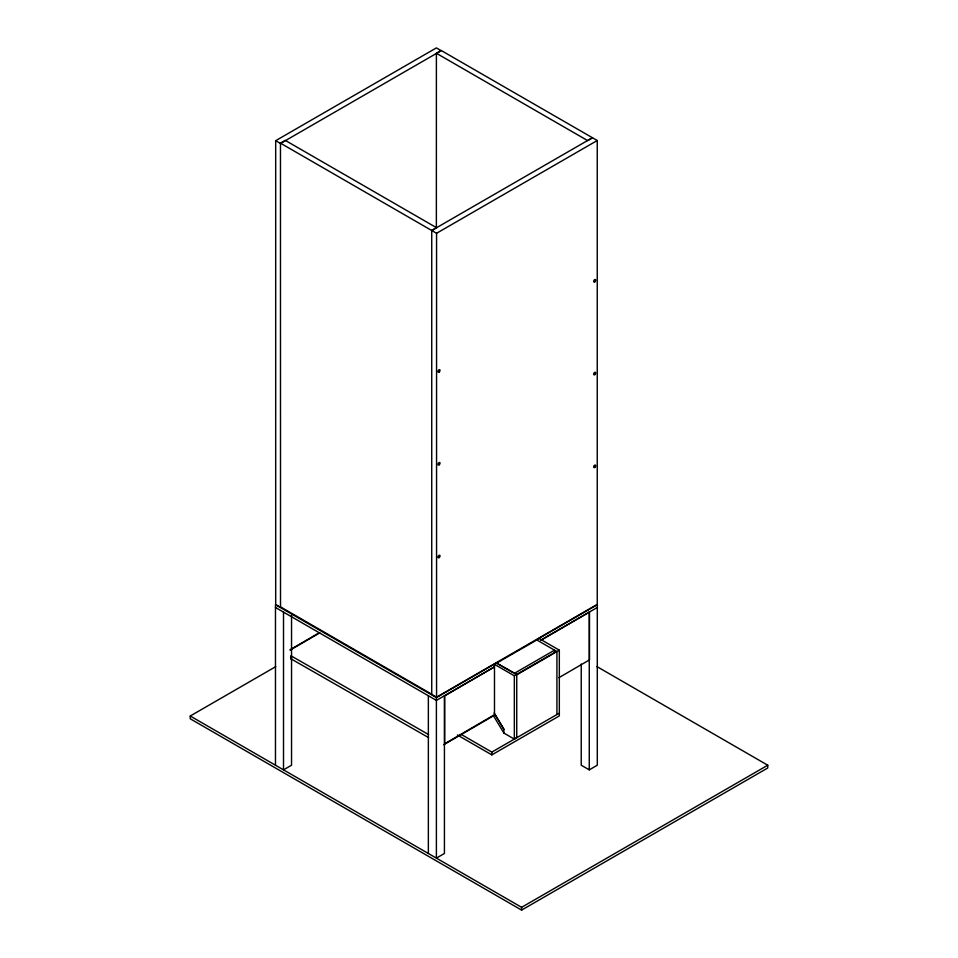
<?xml version="1.0" encoding="UTF-8"?>
<svg xmlns="http://www.w3.org/2000/svg" width="958" height="958" viewBox="0 0 958 958"><rect width="100%" height="100%" fill="white"/><g stroke="black" fill="none" stroke-linecap="round" stroke-linejoin="round"><path stroke-width="1.44" d="M436.369 228.291L436.393 53.277L441.207 50.499L597.253 140.515L597.253 604.402L436.561 697.185L431.735 694.394L431.735 230.507L436.561 227.717L285.28 140.383L280.466 143.161L280.514 607.36L275.688 604.57L275.688 140.682L436.393 47.9L441.207 50.678L280.514 143.46L275.688 140.682M457.397 735.002L491.837 754.88L491.837 752.102L559.328 713.135L559.328 650.183L539.234 638.579L494.484 664.337L494.484 713.59L503.884 729.254L503.884 733.074L514.338 739.109L516.745 737.72L516.745 674.42L496.651 663.164M514.338 739.109L514.338 675.809L494.484 664.337M559.328 713.135L559.328 715.913L491.837 754.88M290.202 649.692L319.505 632.627M290.118 650.123L319.721 632.879M541.09 640.183L589.493 611.994L589.493 659.882L558.921 677.677M494.34 714.824L444.668 743.755L444.668 695.879L494.34 666.948L436.393 700.394L275.473 607.48M443.71 744.773L493.921 715.53M431.735 230.507L592.439 137.724M592.487 137.832L587.661 140.622L436.393 53.277M280.466 143.161L436.561 233.285L597.253 140.515M596.894 666.564L767.753 765.214L767.753 767.993L521.607 910.1L190.247 718.787L190.247 716.009L275.748 666.636M428.573 734.546L290.885 655.751L290.885 658.793L291.543 658.409M275.473 765.214L275.473 604.702L436.393 697.604L496.867 662.685M537.043 639.489L597.301 604.702L597.301 765.214L589.266 769.849L581.231 765.214L581.231 664.026M540.887 640.052L597.301 607.48M514.338 675.809L554.514 652.614L554.514 650.183L514.338 673.378L516.745 674.767L559.328 650.183M190.247 716.009L521.607 907.322L767.753 765.214M290.885 658.793L428.573 737.6M536.827 639.968L556.921 651.572L556.921 714.524M498.136 664.014L513.093 672.66M280.514 606.893L431.783 694.239M461.229 734.427L491.837 752.102M494.089 712.968L503.884 729.254M493.226 715.351L503.884 733.074M589.266 612.126L589.266 769.849M521.607 907.322L521.607 910.1M444.428 695.748L444.428 853.47L436.393 858.117L436.393 697.604M436.561 233.285L436.561 697.185M428.358 695.748L428.358 853.47M291.543 614.928L291.543 765.214L283.508 769.849L283.508 612.126M594.93 374.53A1.425 0.814 -60 0 0 595.385 372.327A1.425 0.814 -60 0 0 593.709 373.812A1.425 0.814 -60 0 0 594.93 374.53M594.93 467.3A1.425 0.814 -60 0 0 595.385 465.109A1.425 0.814 -60 0 0 593.709 466.594A1.425 0.814 -60 0 0 594.93 467.3M594.93 281.748A1.425 0.814 -60 0 0 595.385 279.544A1.425 0.814 -60 0 0 593.709 281.041A1.425 0.814 -60 0 0 594.93 281.748M439.267 557.496A1.425 0.814 -60 0 0 439.722 555.293A1.425 0.814 -60 0 0 438.046 556.778A1.425 0.814 -60 0 0 439.267 557.496M439.267 371.932A1.425 0.814 -60 0 0 439.722 369.728A1.425 0.814 -60 0 0 438.046 371.225A1.425 0.814 -60 0 0 439.267 371.932M439.267 464.714A1.425 0.814 -60 0 0 439.722 462.51A1.425 0.814 -60 0 0 438.046 464.007A1.425 0.814 -60 0 0 439.267 464.714"/></g></svg>
